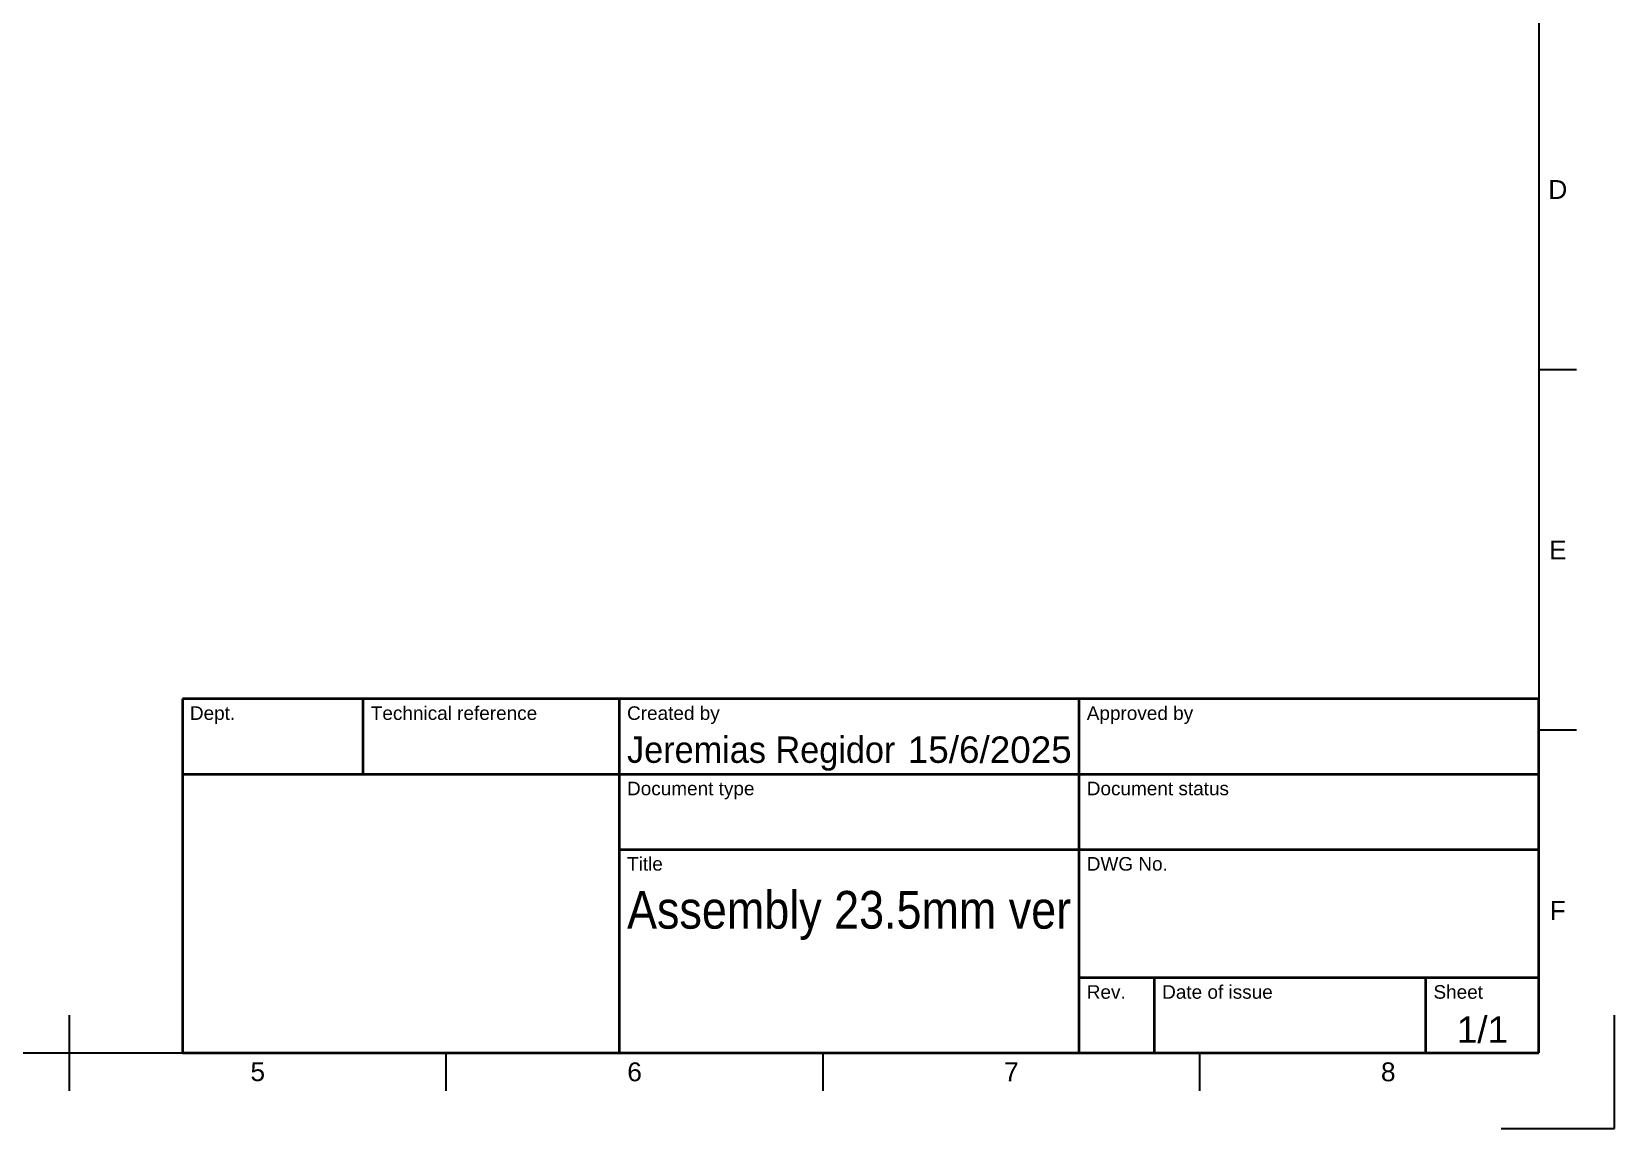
# Model space of a CAD drawing. Header units: millimetres. Extents: x 0 to 420, y 0 to 297.
# Drawn here: x 210 to 420, y 0 to 145.5 of the extents above; entities that cross this region are included whole.
import ezdxf
from ezdxf.enums import TextEntityAlignment as Align

# ---------------------------------------------------------------- set-up
doc = ezdxf.new("R2010")
doc.units = ezdxf.units.MM
doc.header["$LTSCALE"] = 0.75
doc.layers.add('BORDER', color=7, linetype='Continuous', lineweight=25)
doc.layers.add('TITLEBLOCK', color=7, linetype='Continuous', lineweight=35)
doc.styles.add('FusionTitle', font='arial.ttf')

# ---------------------------------------------------------------- blocks, each defined once
blk = doc.blocks.new('ISO_A3_SHEET')
at = {"layer": 'BORDER'}
for p, q in [((410, 287), (410, 10)), ((415, 100.66667), (410, 100.66667)), ((415, 52.83334), (410, 52.83334)), ((215, 5), (215, 15)), ((20, 10), (410, 10)), ((265, 5), (265, 10)), ((315, 5), (315, 10)), ((365, 5), (365, 10))]:
    blk.add_line(p, q, dxfattribs=at)
at = {"layer": 'Defpoints'}
for p, q in [((420, 0), (420, 15)), ((405, 0), (420, 0))]:
    blk.add_line(p, q, dxfattribs=at)
at = {"layer": 'BORDER', "style": 'FusionTitle'}
for s, p in [('D', (412.5, 124.58334)), ('E', (412.5, 76.75001)), ('F', (412.5, 28.91668)), ('5', (240, 7.5)), ('6', (290, 7.5)), ('7', (340, 7.5)), ('8', (390, 7.5))]:
    blk.add_text(s, height=2.5, dxfattribs=at).set_placement(p, align=Align.MIDDLE)
blk = doc.blocks.new('ISO_TITLEBLOCK')
at = {"layer": 'TITLEBLOCK'}
for p, q in [((0, 47), (-180, 47)), ((-180, 47), (-180, 0)), ((-156, 37), (-156, 47)), ((-122, 0), (-122, 47)), ((-61, 0), (-61, 47)), ((0, 0), (0, 47)), ((-180, 37), (0, 37)), ((-122, 27), (0, 27)), ((-61, 10), (0, 10)), ((-51, 0), (-51, 10)), ((-15, 0), (-15, 10)), ((-180, 0), (0, 0))]:
    blk.add_line(p, q, dxfattribs=at)
at = {"layer": 'TITLEBLOCK', "style": 'FusionTitle'}
for s, p in [('Dept.', (-179, 46)), ('Technical reference', (-155, 46)), ('Created by', (-121, 46)), ('Approved by', (-60, 46)), ('Document type', (-121, 36)), ('Document status', (-60, 36)), ('Title', (-121, 26)), ('DWG No.', (-60, 26)), ('Rev.', (-60, 9)), ('Date of issue', (-50, 9)), ('Sheet', (-14, 9))]:
    blk.add_text(s, height=1.8, dxfattribs=at).set_placement(p, align=Align.TOP_LEFT)
for tag, height, p in [('DEPT', 3.5, (-179, 42)), ('TECHNICAL_REFERENCE', 3.5, (-155, 42)), ('CREATED_BY', 3.5, (-121, 42)), ('APPROVED_BY', 3.5, (-60, 42)), ('DOCUMENT_TYPE', 3.5, (-121, 32)), ('DOCUMENT_STATUS', 3.5, (-60, 32)), ('TITLE_1', 5, (-121, 21.5)), ('TITLE_2', 5, (-121, 14)), ('TITLE_3', 5, (-121, 6.5)), ('DATE_OF_ISSUE', 3.5, (-50, 5))]:
    blk.add_attdef(tag, text='', height=height, dxfattribs=at).set_placement(p, align=Align.TOP_LEFT)
for tag, p in [('CREATED_DATE', (-62, 42)), ('APPROVED_DATE', (-0.99, 42))]:
    blk.add_attdef(tag, text='', height=3.5, dxfattribs=at).set_placement(p, align=Align.TOP_RIGHT)
for tag, height, p in [('DRAWING_NUMBER', 5, (-30.5, 19.75)), ('REV', 3.5, (-56, 4.85)), ('SHEET', 3.5, (-7.5, 4.85))]:
    blk.add_attdef(tag, text='', height=height, dxfattribs=at).set_placement(p, align=Align.TOP_CENTER)

msp = doc.modelspace()

# ---------------------------------------------------------------- block references
at = {"layer": 'BORDER'}
msp.add_blockref('ISO_A3_SHEET', (0, 0), dxfattribs=at)
at = {"layer": 'TITLEBLOCK'}
ref = msp.add_blockref('ISO_TITLEBLOCK', (410, 10), dxfattribs=at)
ref.add_attrib('CREATED_DATE', '15/6/2025', dxfattribs={"height": 3.5, "style": 'FusionTitle'}).set_placement((348, 52), align=Align.TOP_RIGHT)
ref.add_attrib('SHEET', '1/1', dxfattribs={"height": 3.5, "style": 'FusionTitle'}).set_placement((402.5, 14.85), align=Align.TOP_CENTER)
ref.add_attrib('TITLE_1', 'Assembly 23.5mm ver', dxfattribs={"height": 5, "style": 'FusionTitle', "width": 0.852915}).set_placement((289, 31.5), align=Align.TOP_LEFT)
ref.add_attrib('CREATED_BY', 'Jeremias Regidor', dxfattribs={"height": 3.5, "style": 'FusionTitle', "width": 0.929345}).set_placement((289, 52), align=Align.TOP_LEFT)

doc.saveas('drawing.dxf')
